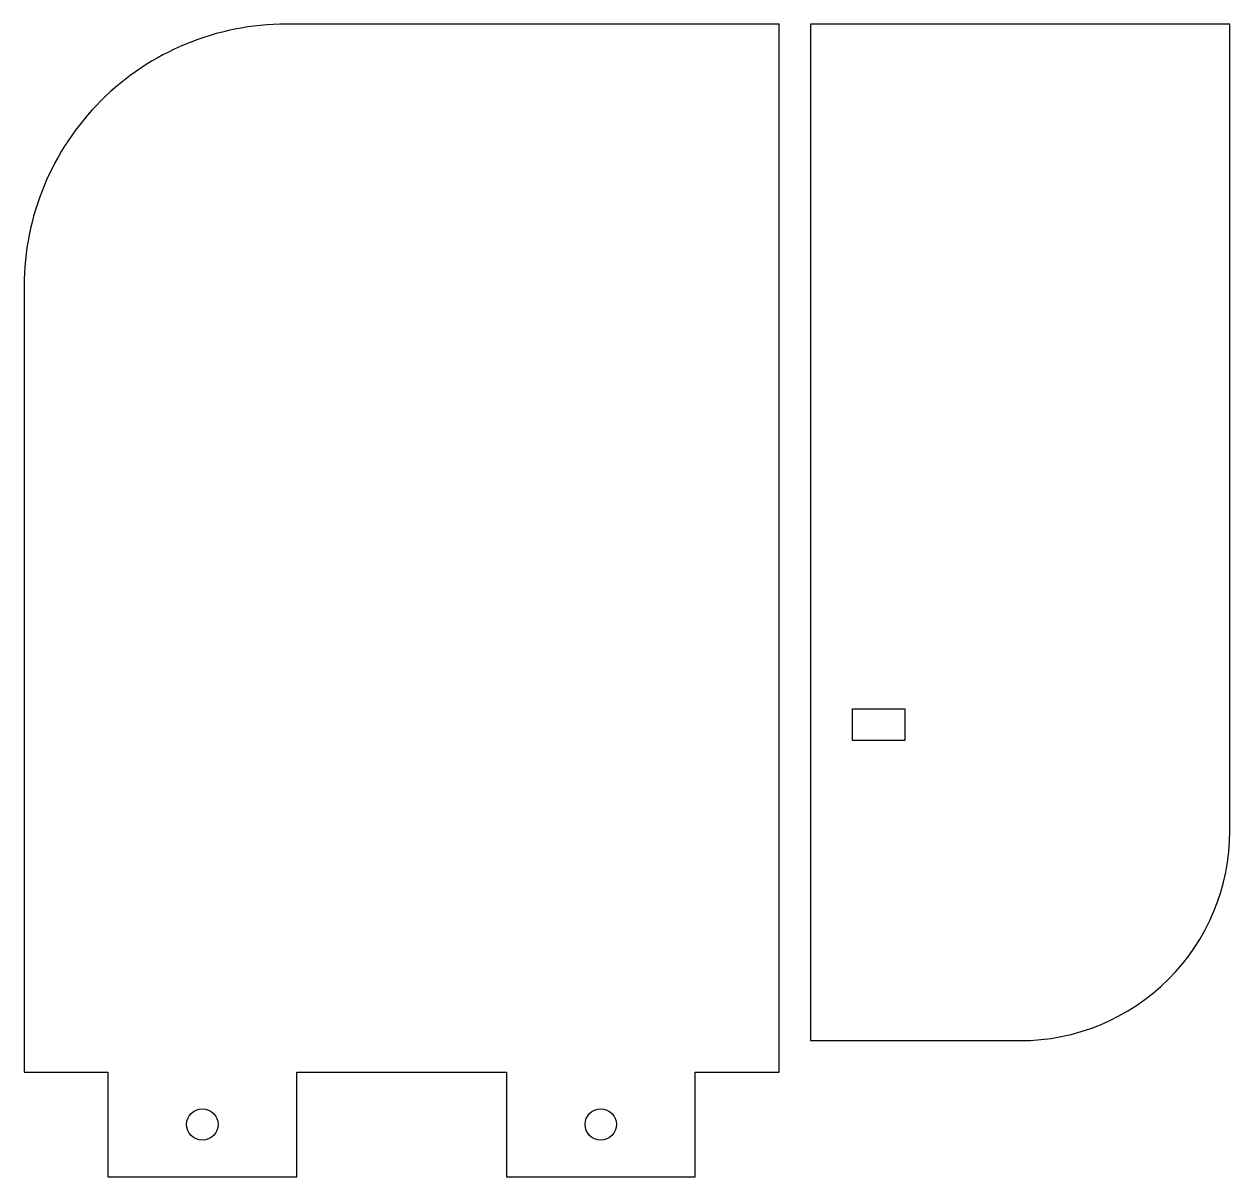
# Model space of a CAD drawing. Header units: millimetres. Extents: x 24 to 139, y 9 to 120.
import ezdxf

# ---------------------------------------------------------------- set-up
doc = ezdxf.new("R2010")
doc.units = ezdxf.units.MM
doc.layers.get('0').update_dxf_attribs({"linetype": 'CONTINUOUS'})

msp = doc.modelspace()

# ---------------------------------------------------------------- linework, layer by layer
for points in [[(49, 119.5, 0.414214), (24, 94.5), (24, 19.5), (32, 19.5), (32, 9.5), (50, 9.5), (50, 19.5), (70, 19.5), (70, 9.5), (88, 9.5), (88, 19.5), (96, 19.5), (96, 119.5)], [(119, 22.5, 0.414214), (139, 42.5), (139, 119.5), (99, 119.5), (99, 22.5)]]:
    msp.add_lwpolyline(points, format="xyb", close=True)
msp.add_lwpolyline([(103, 54.15), (108, 54.15), (108, 51.15), (103, 51.15)], close=True)
for centre in [(41, 14.5), (79, 14.5)]:
    msp.add_circle(centre, 1.5)

doc.saveas('drawing.dxf')
